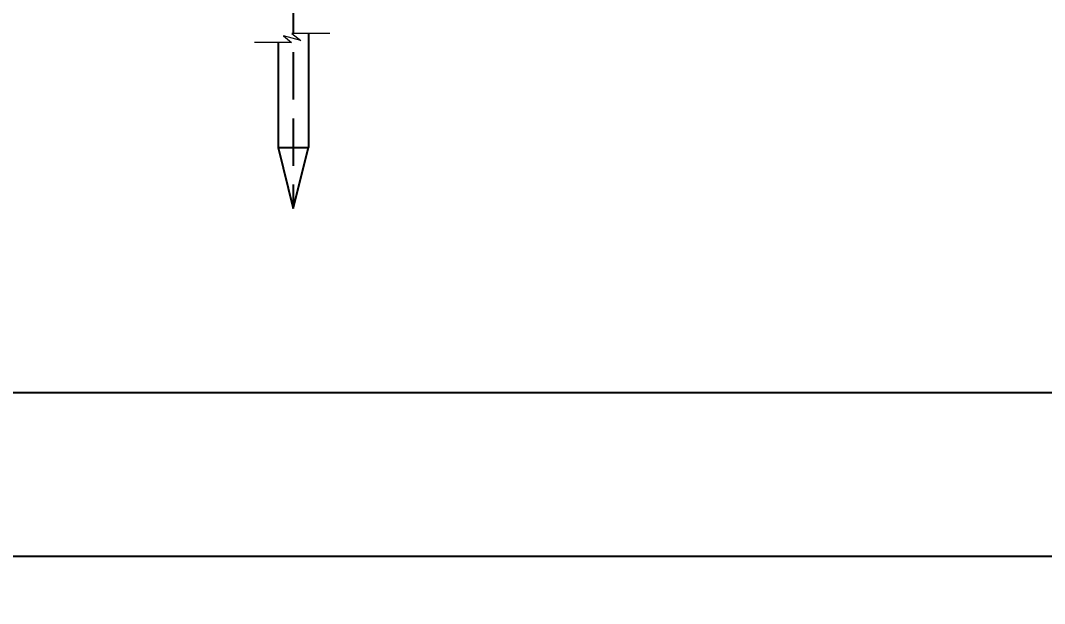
# Model space of a CAD drawing. Extents: x 396092 to 455492, y 17293 to 132793.
# Drawn here: x 406870 to 412282, y 55027 to 58108 of the extents above; entities that cross this region are included whole.
import ezdxf

# ---------------------------------------------------------------- set-up
doc = ezdxf.new("R2010")
doc.units = 0
doc.header["$LTSCALE"] = 1000
doc.header["$MEASUREMENT"] = 0
doc.linetypes.add('DASH', pattern=[0.35, 0.25, -0.1])
doc.layers.add('Dim', color=3, linetype='Continuous', lineweight=13)
doc.layers.add('PUB_DIM', color=3, linetype='Continuous')
doc.styles.add('_TCH_DIM_T3', font='SIMPLEX', dxfattribs={"width": 0.705882, "bigfont": 'GBCBIG'})
doc.dimstyles.new('_TCH_ARCH&&100', dxfattribs={"dimtxt": 297.5, "dimasz": 100, "dimexe": 250, "dimexo": 300, "dimgap": 126.25, "dimtad": 1, "dimdec": 0, "dimzin": 0, "dimdsep": 46, "dimtxsty": '_TCH_DIM_T3', "dimblk": 'ARCHTICK', "dimcen": 0.09, "dimclrt": 7, "dimazin": 2, "dimtfac": 1, "dimtdec": 0, "dimtix": 1, "dimtmove": 2, "dimatfit": 3, "dimfxl": 100, "dimtolj": 1, "dimtzin": 0, "dimarcsym": 0})

# ---------------------------------------------------------------- blocks, each defined once
blk = doc.blocks.new('_ArchTick')
at = {"color": 0, "linetype": 'ByBlock', "const_width": 0.4}
blk.add_lwpolyline([(-0.5, -0.5), (0.5, 0.5)], dxfattribs=at)
blk = doc.blocks.new('*D244')
at = {"layer": 'Defpoints', "color": 0, "transparency": 16777216}
for p in [(404061.5, 57325.6), (442561.5, 57325.6), (442561.5, 55277.2)]:
    blk.add_point(p, dxfattribs=at)
at = {"layer": 'PUB_DIM', "color": 0, "lineweight": -2, "transparency": 16777216}
for p, q in [((404061.5, 57025.6), (404061.5, 55027.2)), ((442561.5, 57025.6), (442561.5, 55027.2)), ((404061.5, 55277.2), (442561.5, 55277.2))]:
    blk.add_line(p, q, dxfattribs=at)
at = {"layer": 'PUB_DIM', "color": 0, "lineweight": -2, "transparency": 16777216, "xscale": 100, "yscale": 100, "zscale": 100, "rotation": 180}
blk.add_blockref('_ArchTick', (404061.5, 55277.2), dxfattribs=at)
at = {"layer": 'PUB_DIM', "color": 0, "lineweight": -2, "transparency": 16777216, "xscale": 100, "yscale": 100, "zscale": 100}
blk.add_blockref('_ArchTick', (442561.5, 55277.2), dxfattribs=at)
at = {"layer": 'PUB_DIM', "color": 7, "transparency": 16777216, "insert": (423311.5, 55552.2), "char_height": 297.5, "attachment_point": 5, "style": '_TCH_DIM_T3'}
blk.add_mtext('\\A1;38500', dxfattribs=at)
blk = doc.blocks.new('*D421')
at = {"layer": 'Defpoints', "color": 0, "transparency": 16777216}
for p in [(406061.5, 58459), (440561.5, 58459), (440561.5, 56142.1)]:
    blk.add_point(p, dxfattribs=at)
at = {"layer": 'PUB_DIM', "color": 0, "lineweight": -2, "transparency": 16777216}
for p, q in [((406061.5, 58159), (406061.5, 55892.1)), ((440561.5, 58159), (440561.5, 55892.1)), ((406061.5, 56142.1), (440561.5, 56142.1))]:
    blk.add_line(p, q, dxfattribs=at)
at = {"layer": 'PUB_DIM', "color": 0, "lineweight": -2, "transparency": 16777216, "xscale": 100, "yscale": 100, "zscale": 100, "rotation": 180}
blk.add_blockref('_ArchTick', (406061.5, 56142.1), dxfattribs=at)
at = {"layer": 'PUB_DIM', "color": 0, "lineweight": -2, "transparency": 16777216, "xscale": 100, "yscale": 100, "zscale": 100}
blk.add_blockref('_ArchTick', (440561.5, 56142.1), dxfattribs=at)
at = {"layer": 'PUB_DIM', "color": 7, "transparency": 16777216, "insert": (423311.5, 56417.1), "char_height": 297.5, "attachment_point": 5, "style": '_TCH_DIM_T3'}
blk.add_mtext('\\A1;34500', dxfattribs=at)

msp = doc.modelspace()

# ---------------------------------------------------------------- linework, layer by layer
at = {"color": 1, "linetype": 'DASH'}
msp.add_line((408311.5, 62141.1), (408311.5, 57115), dxfattribs=at)
msp.add_line((408311.5, 62141.1), (408311.5, 57115), dxfattribs=at)
for p, q in [((408391.5, 58039.7), (408391.5, 57436.6)), ((408231.5, 57992.6), (408231.5, 57436.6)), ((408231.5, 57436.6, 8280.1), (408391.5, 57436.6, 8280.1)), ((408231.5, 57436.6), (408311.5, 57115)), ((408311.5, 57115), (408391.5, 57436.6))]:
    msp.add_line(p, q)
at = {"layer": 'Dim', "elevation": 8280.1}
msp.add_lwpolyline([(408504.8, 58039.7), (408303.4, 58039.7), (408351, 58003.5), (408259.9, 58027.3), (408302.5, 57992.6), (408106.5, 57992.6)], dxfattribs=at)

# ---------------------------------------------------------------- dimensions: what is measured, and where the dimension line sits
at = {"layer": 'PUB_DIM'}
for p1, p2, distance, picture, middle in [((406061.5, 58459), (440561.5, 58459), -2316.9, '*D421', (423311.5, 56417.1)), ((404061.5, 57325.6), (442561.5, 57325.6), -2048.4, '*D244', (423311.5, 55552.2))]:
    dim = msp.add_aligned_dim(p1=p1, p2=p2, distance=distance, dimstyle='_TCH_ARCH&&100', dxfattribs=at)
    dim.commit()
    dim.dimension.update_dxf_attribs({"geometry": picture, "text_midpoint": middle})

doc.saveas('drawing.dxf')
